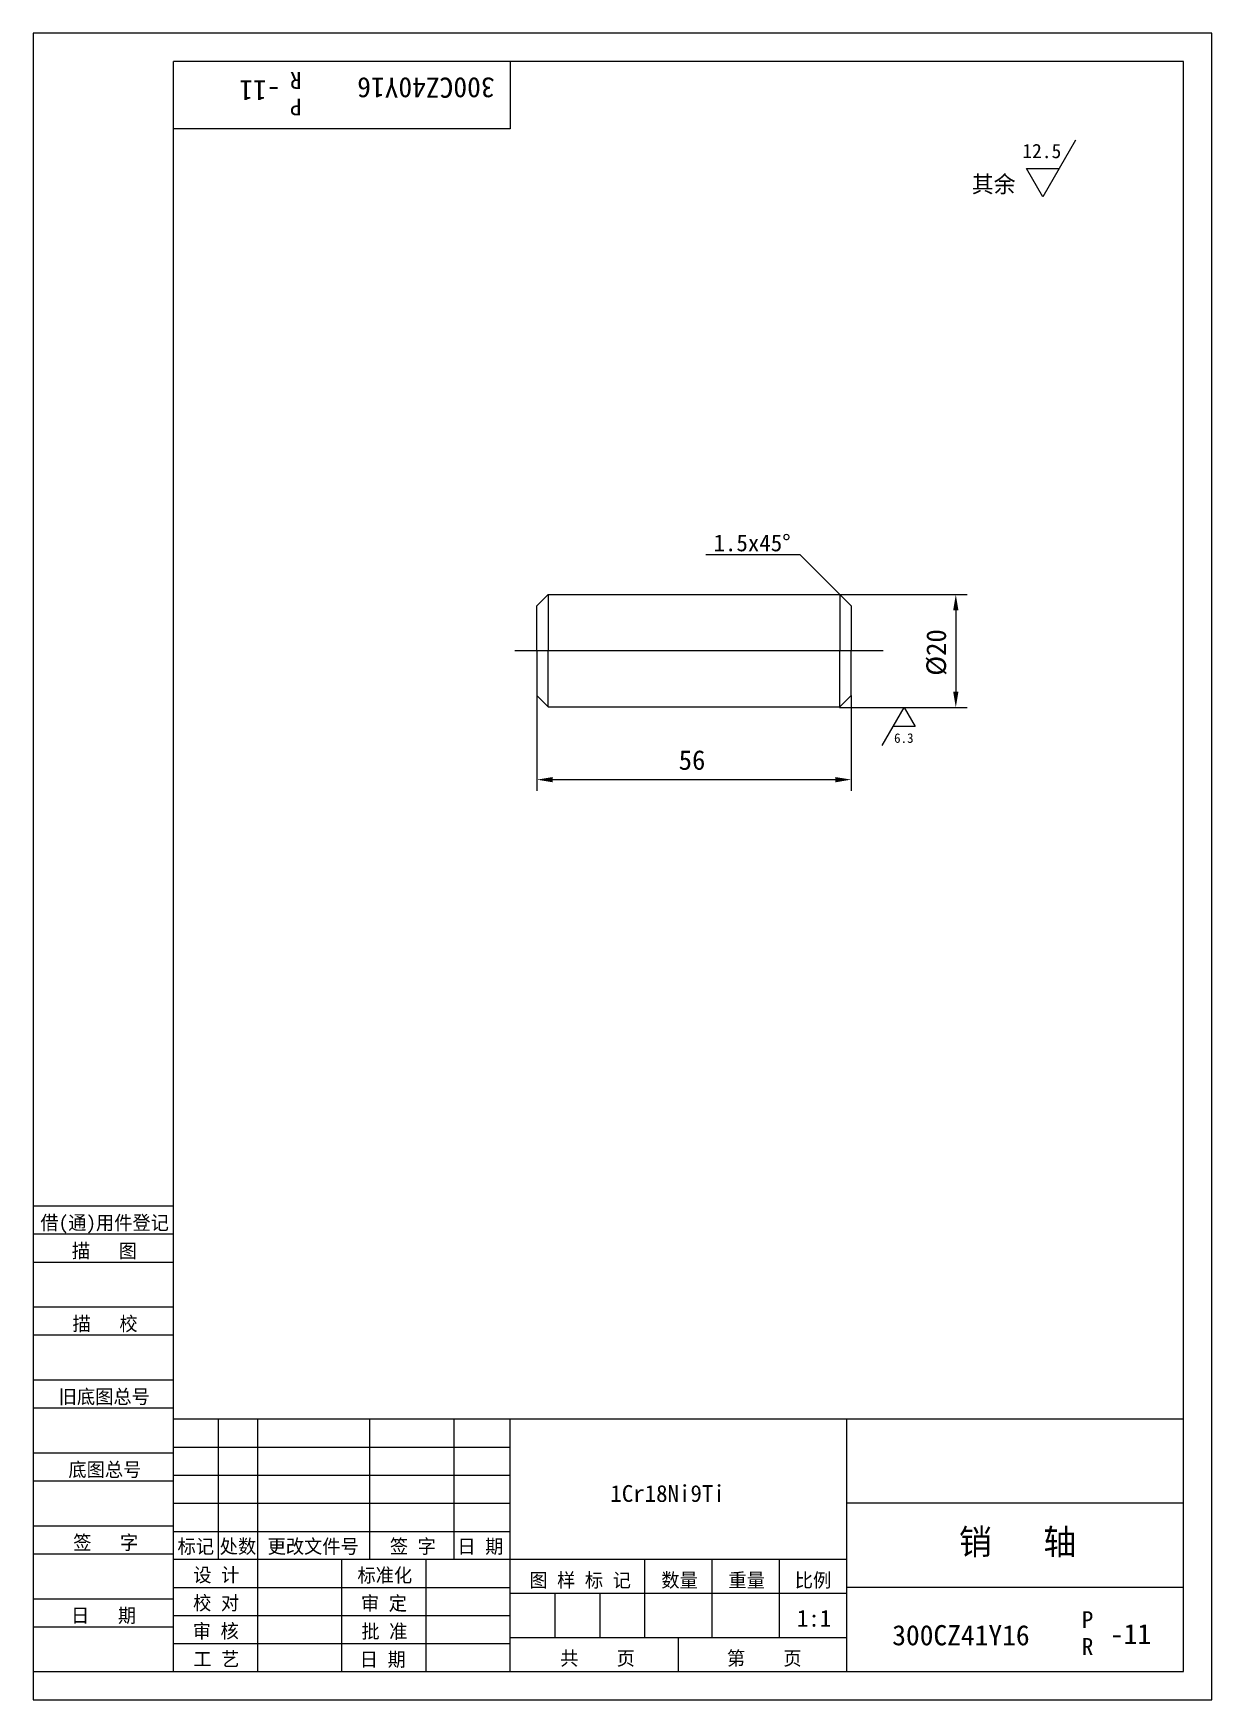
# Model space of a CAD drawing. Header units: metres. Extents: x 0 to 210, y 0 to 297.
import ezdxf

# ---------------------------------------------------------------- set-up
doc = ezdxf.new("R2010")
doc.units = ezdxf.units.M
for name, color, linetype in [('C', 6, 'Continuous'), ('D', 1, 'Continuous'), ('FL', 5, 'Continuous'), ('T', 7, 'Continuous'), ('TL', 4, 'Continuous')]:
    doc.layers.add(name, color=color, linetype=linetype)

# ---------------------------------------------------------------- blocks, each defined once
blk = doc.blocks.new('TUKUN4')
at = {"layer": 'FL'}
for p, q in [((0, 297), (0, 0)), ((210, 297), (0, 297)), ((210, 0), (210, 297)), ((0, 78), (25, 78)), ((0, 70), (25, 70)), ((0, 65), (25, 65)), ((0, 57), (25, 57)), ((0, 52), (25, 52)), ((33, 25), (33, 50)), ((40, 5), (40, 50)), ((60, 25), (60, 50)), ((75, 25), (75, 50)), ((25, 45), (85, 45)), ((0, 44), (25, 44)), ((0, 39), (25, 39)), ((25, 40), (85, 40)), ((25, 35), (85, 35)), ((0, 31), (25, 31)), ((25, 30), (85, 30)), ((0, 26), (25, 26)), ((70, 5), (70, 25)), ((0, 18), (25, 18)), ((25, 20), (85, 20)), ((25, 15), (85, 15)), ((0, 13), (25, 13)), ((25, 10), (85, 10)), ((0, 0), (210, 0))]:
    blk.add_line(p, q, dxfattribs=at)
at = {"layer": 'TL'}
for p, q in [((25, 5), (25, 292)), ((205, 292), (25, 292)), ((85, 292), (85, 280)), ((205, 5), (205, 292)), ((85, 280), (25, 280)), ((0, 88), (25, 88)), ((0, 83), (25, 83)), ((205, 50), (25, 50)), ((85, 5), (85, 50)), ((145, 5), (145, 50)), ((205, 35), (145, 35)), ((145, 25), (25, 25)), ((55, 5), (55, 25)), ((109, 11), (109, 25)), ((121, 11), (121, 25)), ((133, 11), (133, 25)), ((85, 19), (145, 19)), ((93, 11), (93, 19)), ((101, 11), (101, 19)), ((205, 20), (145, 20)), ((145, 11), (85, 11)), ((115, 5), (115, 11)), ((0, 5), (205, 5))]:
    blk.add_line(p, q, dxfattribs=at)
at = {"layer": 'T'}
for s, p in [('借(通)用件登记', (1.26, 83.76)), ('描   图', (6.86, 78.76)), ('描   校', (6.98, 65.76)), ('旧底图总号', (4.52, 52.76)), ('底图总号', (6.25, 39.76)), ('签   字', (7.1, 26.76)), ('标记', (25.71, 26.07)), ('处数', (33.22, 26.07)), ('更改文件号', (41.75, 26.07)), ('签 字', (63.53, 26.07)), ('日 期', (75.57, 26.07)), ('设 计', (28.5, 20.99)), ('标准化', (57.77, 20.93)), ('图 样 标 记', (88.4, 20.04)), ('数量', (111.92, 20.04)), ('重量', (123.88, 20.04)), ('比例', (135.7, 20.04)), ('校 对', (28.48, 15.99)), ('审 定', (58.39, 15.93)), ('日   期', (6.72, 13.76)), ('审 核', (28.41, 10.99)), ('批 准', (58.46, 10.93)), ('共    页', (93.91, 6.13)), ('第    页', (123.62, 6.13)), ('工 艺', (28.52, 5.99)), ('日 期', (58.18, 5.93))]:
    blk.add_text(s, height=2.5, dxfattribs=at).set_placement(p)

msp = doc.modelspace()

# ---------------------------------------------------------------- linework, layer by layer
at = {"layer": 'C'}
msp.add_line((85.79, 186.97), (151.44, 186.97), dxfattribs=at)
at = {"layer": 'D'}
for p, q in [((185.76, 277.98), (179.91, 267.84)), ((176.98, 272.91), (182.83, 272.91)), ((179.91, 267.84), (176.98, 272.91)), ((136.68, 204.04), (119.87, 204.04)), ((143.76, 196.97), (136.68, 204.04)), ((143.68, 196.98), (166.4, 196.98)), ((164.4, 194.18), (164.4, 179.65)), ((89.76, 178.97), (89.76, 161.98)), ((145.76, 178.97), (145.76, 161.98)), ((143.68, 176.85), (166.4, 176.85)), ((151.28, 170.09), (155.18, 176.85)), ((155.18, 176.85), (157.13, 173.47)), ((157.13, 173.47), (153.23, 173.47)), ((92.56, 163.98), (142.96, 163.98))]:
    msp.add_line(p, q, dxfattribs=at)
for points in [[(163.93, 194.18), (164.87, 194.18), (164.4, 196.98)], [(163.93, 179.65), (164.87, 179.65), (164.4, 176.85)], [(92.56, 164.44), (92.56, 163.51), (89.76, 163.98)], [(142.96, 164.44), (142.96, 163.51), (145.76, 163.98)]]:
    msp.add_solid(points, dxfattribs=at)
at = {"layer": 'TL'}
for p, q in [((91.76, 196.97), (89.76, 194.97)), ((91.76, 196.97), (91.76, 187.03)), ((91.76, 196.97), (143.76, 196.97)), ((143.76, 196.97), (143.76, 187.03)), ((145.76, 194.97), (143.76, 196.97)), ((89.76, 186.97), (89.76, 194.97)), ((145.76, 194.97), (145.76, 186.97)), ((89.76, 186.97), (89.76, 178.97)), ((91.76, 176.97), (91.76, 186.92)), ((143.76, 176.97), (143.76, 186.92)), ((145.76, 178.97), (145.76, 186.97)), ((91.76, 176.97), (89.76, 178.97)), ((145.76, 178.97), (143.76, 176.97)), ((91.76, 176.97), (143.76, 176.97))]:
    msp.add_line(p, q, dxfattribs=at)

# ---------------------------------------------------------------- block references
at = {"layer": 'D'}
msp.add_blockref('TUKUN4', (0, 0), dxfattribs=at)

# ---------------------------------------------------------------- texts
for s, height, rotation, p in [('-11', 3.6, 180, (44.04, 288.62)), ('R', 3, 180, (47.79, 290.09)), ('300CZ40Y16', 3.6, 180, (82.21, 289.11)), ('P', 3, 180, (47.79, 285.36)), ('%%C20', 3.5, 90, (162.65, 182.5))]:
    msp.add_text(s, height=height, rotation=rotation, dxfattribs=at).set_placement(p)
for s, height, p in [('12.5', 2.55, (176.26, 274.75)), ('其余', 3, (167.25, 268.62)), ('1.5x45%%d', 3, (121.22, 204.68)), ('6.3', 1.7, (153.4, 170.54)), ('56', 3.5, (115.01, 165.73)), ('1Cr18Ni9Ti', 3, (102.83, 35.25)), ('销   轴', 4.5, (164.97, 25.89)), ('1:1', 3, (136.07, 13.01)), ('P', 3, (186.86, 12.77)), ('300CZ41Y16', 3.6, (153.07, 9.69)), ('-11', 3.6, (191.87, 9.9)), ('R', 3, (186.86, 7.99))]:
    msp.add_text(s, height=height, dxfattribs=at).set_placement(p)

doc.saveas('drawing.dxf')
